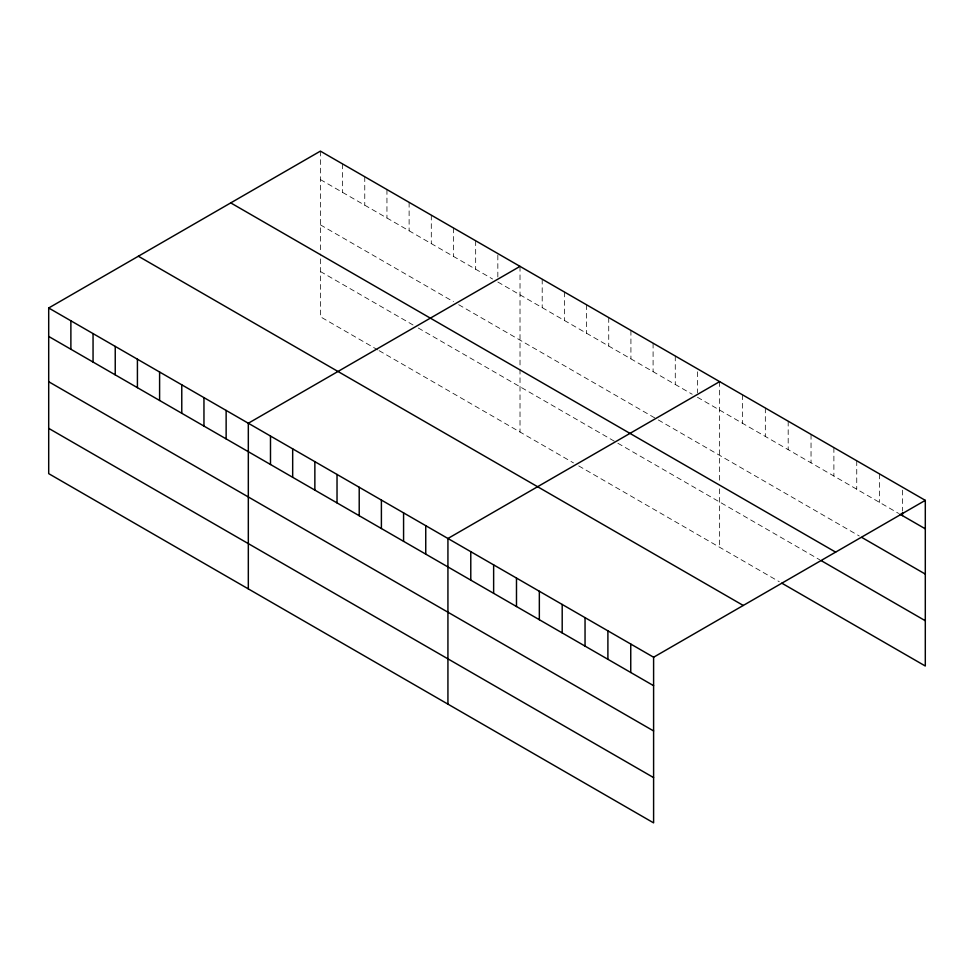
<?xml version="1.0" encoding="UTF-8"?>
<svg xmlns="http://www.w3.org/2000/svg" width="974" height="974" viewBox="0 0 974 974"><rect width="100%" height="100%" fill="white"/><g stroke="black" fill="none" stroke-linecap="round" stroke-linejoin="round"><path stroke-width="0.73" stroke-dasharray="4.87 3.65" d="M320.397 151.128L320.397 252.546M320.397 179.581L492.625 279.014M497.836 282.022L692.234 394.263M697.457 397.27L898.637 513.42M320.397 224.86L453.482 301.684M458.693 304.704L657.012 419.197M658.314 419.952L859.287 535.98M320.397 271.502L413.037 324.975M418.26 327.994L616.566 442.488M617.869 443.243L819.925 559.904M377.815 349.909L320.397 316.769L320.397 254.007M379.117 350.664L573.516 462.906M578.726 465.913L779.297 581.721M902.448 490.166L902.448 511.131M879.595 473.973L879.595 502.426M856.743 460.787L856.743 489.24M833.89 447.59L833.89 476.043M811.038 434.392L811.038 462.845M788.185 421.206L788.185 449.659M765.333 408.009L765.333 436.462M742.492 394.811L742.492 423.264M719.64 381.625L719.64 483.043M719.64 488.875L719.64 547.266M697.457 371.812L697.457 392.778M675.274 356.009L675.274 384.462M653.091 343.201L653.091 371.666M630.921 330.405L630.921 358.858M608.738 317.597L608.738 346.05M586.555 304.789L586.555 333.242M564.372 291.981L564.372 320.434M542.201 279.185L542.201 307.638M520.019 266.377L520.019 367.795M520.019 369.256L520.019 432.018M497.836 255.066L497.836 277.529M475.665 240.761L475.665 269.214M453.482 227.965L453.482 256.418M431.299 215.157L431.299 243.61M409.117 202.349L409.117 230.801M386.946 189.54L386.946 217.993M364.763 176.732L364.763 205.197M342.58 163.936L342.58 192.389"/><path stroke-width="1.46" d="M48.7 307.991L653.603 657.231L653.603 822.872L48.7 473.644L48.7 307.991L320.397 151.128L925.3 500.356L925.3 666.009L781.842 583.183M520.019 266.377L248.321 423.24L248.321 588.88M719.64 381.625L447.93 538.488L447.93 704.129M653.603 657.231L925.3 500.356M899.915 514.162L925.3 528.821M861.82 537.441L925.3 574.088M230.741 202.896L835.643 552.124M821.204 560.634L925.3 620.73M138.357 256.223L743.259 605.463M48.7 336.444L653.603 685.684M48.7 381.723L653.603 730.95M48.7 428.365L653.603 777.605M902.448 512.628L902.448 515.623M630.75 644.033L630.75 672.486M607.898 630.835L607.898 659.301M585.045 617.65L585.045 646.103M562.193 604.452L562.193 632.905M539.34 591.267L539.34 619.72M516.488 578.069L516.488 606.522M493.635 564.871L493.635 593.324M470.783 551.686L470.783 580.139M425.748 525.68L425.748 554.133M403.577 512.872L403.577 541.337M381.394 500.076L381.394 528.529M359.211 487.268L359.211 515.721M337.028 474.46L337.028 502.913M314.858 461.652L314.858 490.117M292.675 448.856L292.675 477.309M270.492 436.048L270.492 464.501M226.138 410.431L226.138 438.884M203.956 397.636L203.956 426.088M181.773 384.827L181.773 413.28M159.602 372.019L159.602 400.472M137.419 359.211L137.419 387.664M115.236 346.415L115.236 374.868M93.054 333.607L93.054 362.06M70.883 320.799L70.883 349.252"/></g></svg>
